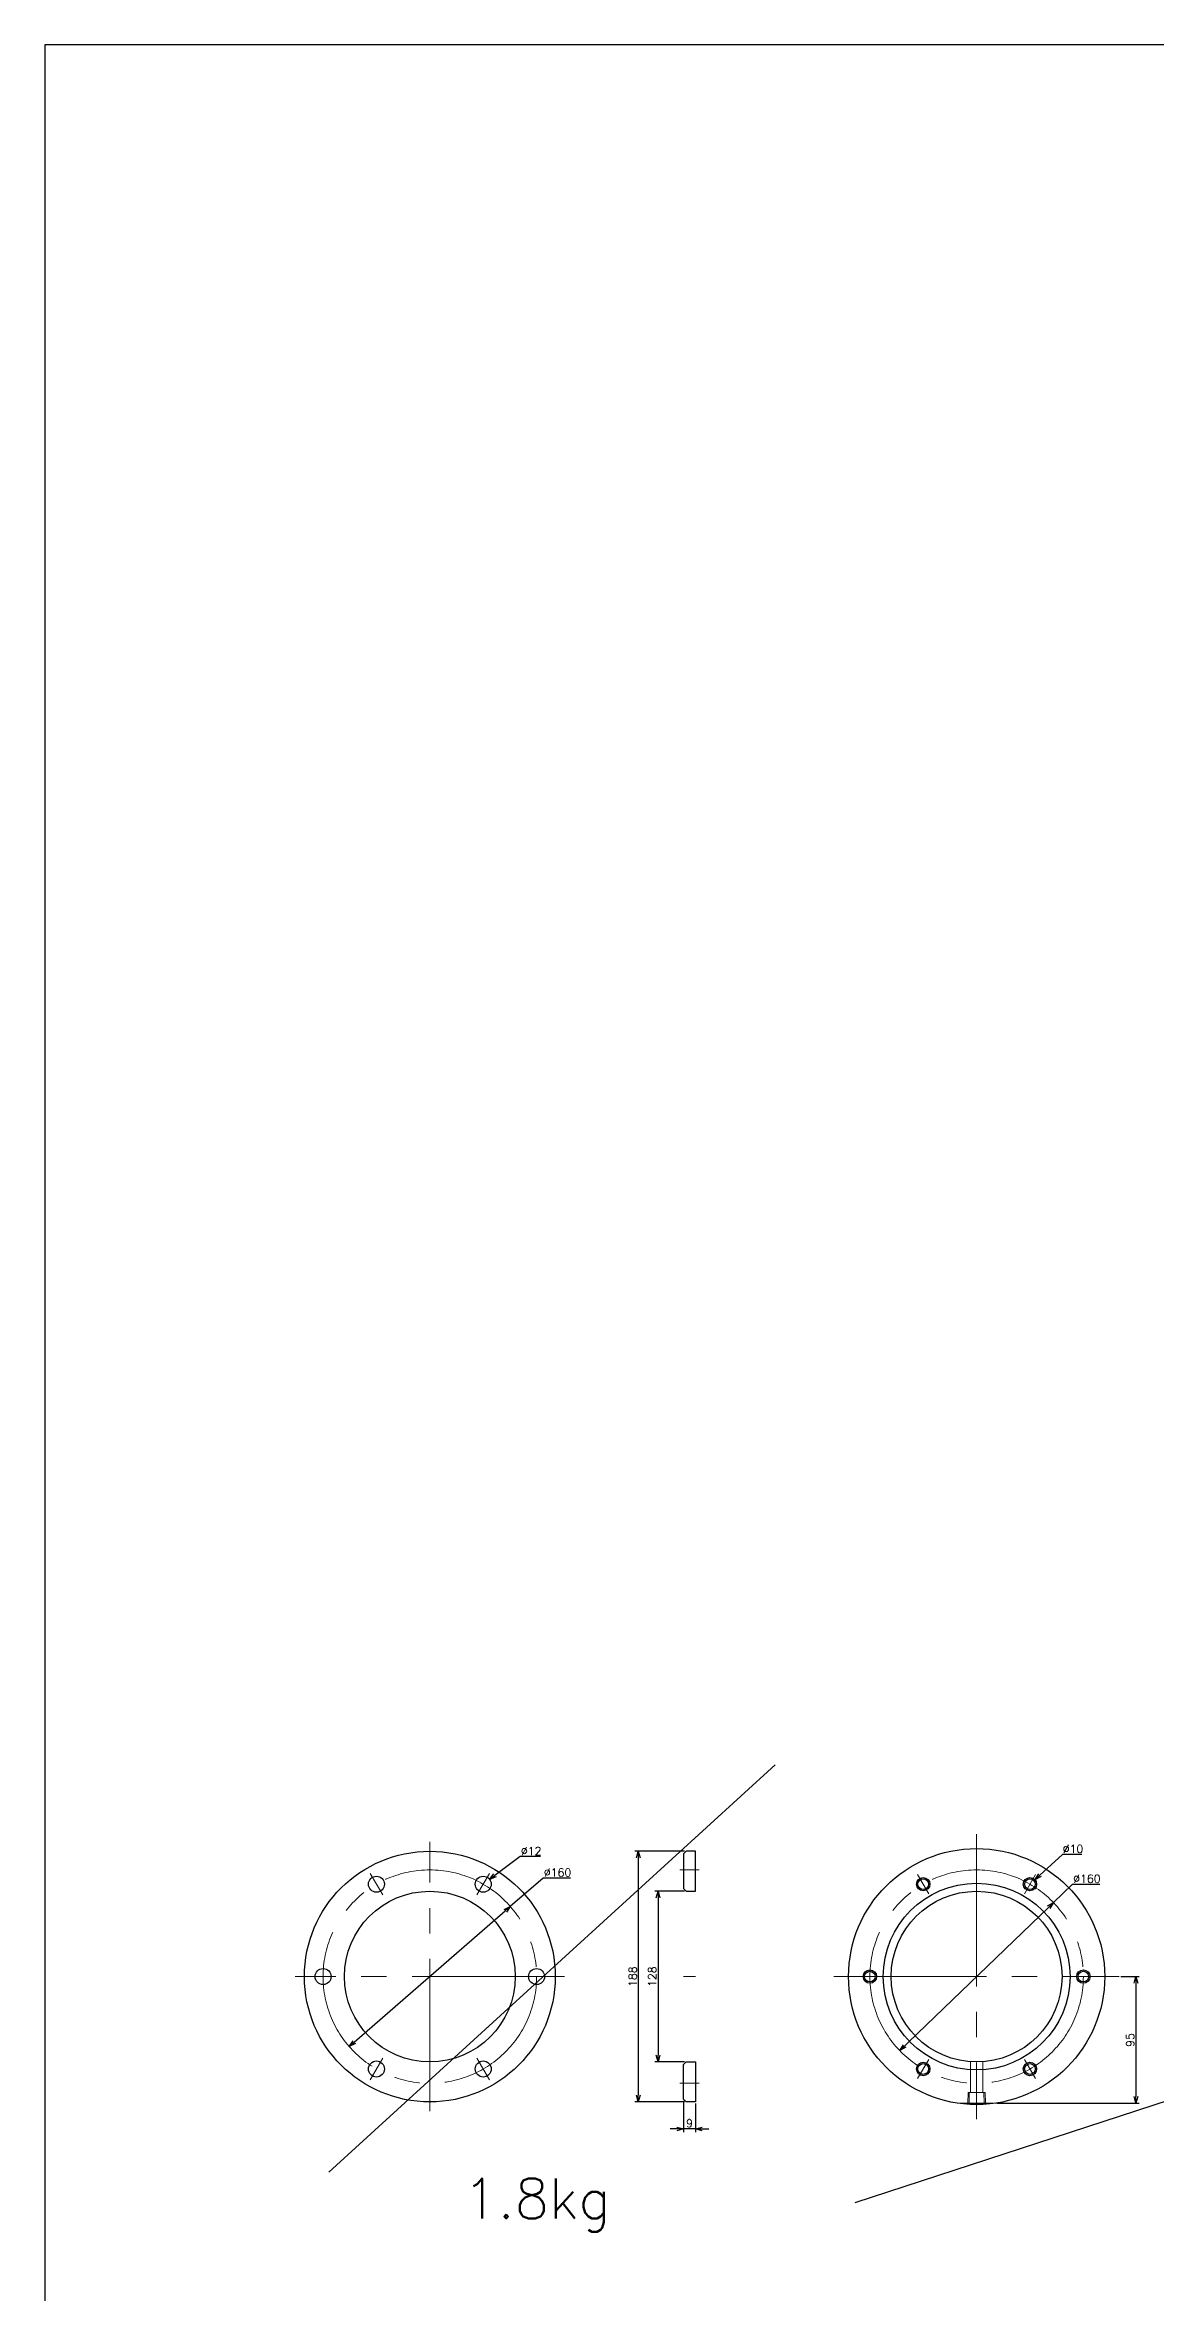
# Model space of a CAD drawing. Header units: millimetres. Extents: x -16130 to 36813, y -8099 to 27484.
# Drawn here: x -10784 to -9952, y 17842 to 19527 of the extents above; entities that cross this region are included whole.
import ezdxf

# ---------------------------------------------------------------- set-up
doc = ezdxf.new("R2010")
doc.units = ezdxf.units.MM
doc.header["$LTSCALE"] = 6
doc.header["$PDMODE"] = 99
doc.header["$PDSIZE"] = 1
doc.linetypes.add('CENTER2', pattern=[28.575, 19.05, -3.175, 3.175, -3.175])
doc.linetypes.add('HIDDEN', pattern=[9.525, 6.35, -3.175])
for name, color, linetype, lineweight in [('04_HIDDEN', 2, 'HIDDEN', 13), ('05_CENTER', 4, 'CENTER2', 13), ('08_DIM', 3, 'Continuous', 13)]:
    doc.layers.add(name, color=color, linetype=linetype, lineweight=lineweight)
doc.layers.add('10_DRAFT', color=8, linetype='Continuous', lineweight=0, plot=False)
doc.styles.add('KSS_TXT', font='txt.shx', dxfattribs={"bigfont": 'extfont2.shx'})
doc.dimstyles.new('KSS_DIM', dxfattribs={"dimtxt": 3, "dimasz": 2.5, "dimexe": 1.25, "dimexo": 0.625, "dimtad": 1, "dimdsep": 46, "dimtxsty": 'KSS_TXT', "dimblk": 'OPEN30', "dimcen": 0, "dimazin": 2, "dimtfac": 0.75, "dimtmove": 0, "dimatfit": 3, "dimldrblk": 'OPEN30', "dimfxl": 1, "dimtolj": 1, "dimarcsym": 0})
doc.dimstyles.new('KSS_DIM$3', dxfattribs={"dimtxt": 3, "dimasz": 2.5, "dimexe": 1.25, "dimexo": 0.625, "dimtad": 1, "dimtih": 1, "dimtoh": 1, "dimdsep": 46, "dimtxsty": 'KSS_TXT', "dimblk": 'OPEN30', "dimcen": 0, "dimazin": 2, "dimtfac": 0.75, "dimtofl": 0, "dimtmove": 0, "dimatfit": 3, "dimldrblk": 'OPEN30', "dimfxl": 1, "dimtolj": 1, "dimarcsym": 0})

# ---------------------------------------------------------------- blocks, each defined once
blk = doc.blocks.new('A$C71222655_1_1')
at = {"color": 0}
for points in [[(-64, 0), (-94, 0), (-94, -7), (-92, -9), (-66, -9), (-64, -7)], [(64, 0), (94, 0), (94, -7), (92, -9), (66, -9), (64, -7)]]:
    blk.add_lwpolyline(points, close=True, dxfattribs=at)
at = {"layer": '05_CENTER'}
for p, q in [((-80, 2.6), (-80, -11.8)), ((80, 2.6), (80, -11.8))]:
    blk.add_line(p, q, dxfattribs=at)
at = {"layer": '10_DRAFT'}
blk.add_line((0, 0), (0, -9), dxfattribs=at)
blk = doc.blocks.new('_Open30')
at = {"color": 0, "linetype": 'ByBlock', "lineweight": -2}
for p, q in [((-1, 0.27), (0, 0)), ((0, 0), (-1, -0.27)), ((0, 0), (-1, 0))]:
    blk.add_line(p, q, dxfattribs=at)
blk = doc.blocks.new('*D1603')
at = {"layer": '08_DIM', "color": 0, "lineweight": -2, "transparency": 16777216}
for p, q in [((-10305.8, 17985.1), (-10305.8, 17961.6)), ((-10296.8, 17983.1), (-10296.8, 17961.6)), ((-10310.8, 17964.1), (-10315.8, 17964.1)), ((-10296.8, 17964.1), (-10305.8, 17964.1)), ((-10291.8, 17964.1), (-10286.8, 17964.1))]:
    blk.add_line(p, q, dxfattribs=at)
at = {"layer": 'Defpoints', "color": 0, "transparency": 16777216}
for p in [(-10305.8, 17986.3), (-10296.8, 17984.3), (-10305.8, 17964.1)]:
    blk.add_point(p, dxfattribs=at)
at = {"layer": '08_DIM', "color": 0, "lineweight": -2, "transparency": 16777216, "xscale": 5, "yscale": 5, "zscale": 5}
blk.add_blockref('_Open30', (-10305.8, 17964.1), dxfattribs=at)
at = {"layer": '08_DIM', "color": 0, "lineweight": -2, "transparency": 16777216, "xscale": 5, "yscale": 5, "zscale": 5, "rotation": 180}
blk.add_blockref('_Open30', (-10296.8, 17964.1), dxfattribs=at)
at = {"layer": '08_DIM', "color": 0, "transparency": 16777216, "insert": (-10301.3, 17968.3), "char_height": 6, "attachment_point": 5, "style": 'KSS_TXT'}
blk.add_mtext('\\A1;9', dxfattribs=at)
blk = doc.blocks.new('*D1604')
at = {"layer": '08_DIM', "color": 0, "lineweight": -2, "transparency": 16777216}
for p, q in [((-10305, 18172.3), (-10342.2, 18172.3)), ((-10339.7, 18167.3), (-10339.7, 17989.3)), ((-10305, 17984.3), (-10342.2, 17984.3))]:
    blk.add_line(p, q, dxfattribs=at)
at = {"layer": 'Defpoints', "color": 0, "transparency": 16777216}
for p in [(-10303.8, 18172.3), (-10339.7, 17984.3), (-10303.8, 17984.3)]:
    blk.add_point(p, dxfattribs=at)
at = {"layer": '08_DIM', "color": 0, "lineweight": -2, "transparency": 16777216, "xscale": 5, "yscale": 5, "zscale": 5}
for p, rotation in [((-10339.7, 18172.3), 90), ((-10339.7, 17984.3), 270)]:
    blk.add_blockref('_Open30', p, dxfattribs=dict(at, rotation=rotation))
at = {"layer": '08_DIM', "color": 0, "transparency": 16777216, "insert": (-10343.9, 18078.3), "char_height": 6, "attachment_point": 5, "rotation": 90, "style": 'KSS_TXT'}
blk.add_mtext('\\A1;188', dxfattribs=at)
blk = doc.blocks.new('*D1605')
at = {"layer": '08_DIM', "color": 0, "lineweight": -2, "transparency": 16777216}
for p, q in [((-10305, 18142.3), (-10327.4, 18142.3)), ((-10324.9, 18137.3), (-10324.9, 18019.3)), ((-10305, 18014.3), (-10327.4, 18014.3))]:
    blk.add_line(p, q, dxfattribs=at)
at = {"layer": 'Defpoints', "color": 0, "transparency": 16777216}
for p in [(-10303.8, 18142.3), (-10324.9, 18014.3), (-10303.8, 18014.3)]:
    blk.add_point(p, dxfattribs=at)
at = {"layer": '08_DIM', "color": 0, "lineweight": -2, "transparency": 16777216, "xscale": 5, "yscale": 5, "zscale": 5}
for p, rotation in [((-10324.9, 18142.3), 90), ((-10324.9, 18014.3), 270)]:
    blk.add_blockref('_Open30', p, dxfattribs=dict(at, rotation=rotation))
at = {"layer": '08_DIM', "color": 0, "transparency": 16777216, "insert": (-10329.2, 18078.3), "char_height": 6, "attachment_point": 5, "rotation": 90, "style": 'KSS_TXT'}
blk.add_mtext('\\A1;128', dxfattribs=at)
blk = doc.blocks.new('A$C37E55057_1_1')
at = {"color": 0}
for centre, radius in [((0, 0), 94), ((-40, 69.3), 6), ((40, 69.3), 6), ((0, 0), 64), ((-80, 0), 6), ((80, 0), 6), ((-40, -69.3), 6), ((40, -69.3), 6)]:
    blk.add_circle(centre, radius, dxfattribs=at)
at = {"layer": '05_CENTER'}
for p, q in [((0, -101), (0, 101)), ((-35.3, 61.2), (-44.7, 77.4)), ((35.3, 61.2), (44.7, 77.4)), ((101, 0), (-101, 0)), ((-70.7, 0), (-89.3, 0)), ((70.7, 0), (89.3, 0)), ((-35.3, -61.2), (-44.7, -77.4)), ((35.3, -61.2), (44.7, -77.4))]:
    blk.add_line(p, q, dxfattribs=at)
blk.add_circle((0, 0), 80, dxfattribs=at)
blk = doc.blocks.new('*D1606')
at = {"layer": '08_DIM', "color": 0, "lineweight": -2, "transparency": 16777216}
for p, q in [((-10411.1, 18152.2), (-10435.6, 18130.9)), ((-10390.6, 18152.2), (-10411.1, 18152.2)), ((-10556.3, 18025.8), (-10439.4, 18127.6))]:
    blk.add_line(p, q, dxfattribs=at)
at = {"layer": 'Defpoints', "color": 0, "transparency": 16777216}
for p in [(-10435.6, 18130.9), (-10556.3, 18025.8)]:
    blk.add_point(p, dxfattribs=at)
at = {"layer": '08_DIM', "color": 0, "lineweight": -2, "transparency": 16777216, "xscale": 5, "yscale": 5, "zscale": 5}
for p, rotation in [((-10435.6, 18130.9), 41.05084475887432), ((-10556.3, 18025.8), 221.0508447588743)]:
    blk.add_blockref('_Open30', p, dxfattribs=dict(at, rotation=rotation))
at = {"layer": '08_DIM', "color": 0, "transparency": 16777216, "insert": (-10400.2, 18156.4), "char_height": 6, "attachment_point": 5, "style": 'KSS_TXT'}
blk.add_mtext('\\A1;%%C160', dxfattribs=at)
blk = doc.blocks.new('A$C49FB4B8B_1_1')
at = {"color": 0}
for centre, radius in [((0, 0), 96), ((0, 0), 70), ((-40, 69.3), 5), ((-40, 69.3), 4), ((40, 69.3), 5), ((40, 69.3), 4), ((0, 0), 64), ((-80, 0), 5), ((-80, 0), 4), ((80, 0), 5), ((80, 0), 4), ((-40, -69.3), 5), ((-40, -69.3), 4), ((40, -69.3), 5), ((40, -69.3), 4)]:
    blk.add_circle(centre, radius, dxfattribs=at)
at = {"layer": '04_HIDDEN'}
for p, q in [((-4.6, -63.8), (-4.6, -87)), ((4.6, -63.8), (4.6, -87)), ((13.8, -95), (-13.8, -95)), ((-6.6, -95), (-6.3, -87)), ((-6.3, -87), (6.3, -87)), ((-5.7, -95), (-5.5, -87)), ((5.7, -95), (5.5, -87)), ((6.6, -95), (6.3, -87))]:
    blk.add_line(p, q, dxfattribs=at)
at = {"layer": '05_CENTER'}
for p, q in [((0, 106.9), (0, -106.9)), ((-35.8, 62.1), (-44.2, 76.5)), ((35.8, 62.1), (44.2, 76.5)), ((-106.9, 0), (106.9, 0)), ((-71.7, 0), (-88.3, 0)), ((71.7, 0), (88.3, 0)), ((-35.8, -62.1), (-44.2, -76.5)), ((35.8, -62.1), (44.2, -76.5))]:
    blk.add_line(p, q, dxfattribs=at)
blk.add_circle((0, 0), 80, dxfattribs=at)
blk = doc.blocks.new('*D1649')
at = {"layer": '08_DIM', "color": 0, "lineweight": -2, "transparency": 16777216}
for p, q in [((-10014.4, 18147.5), (-10028.5, 18133.9)), ((-9993.8, 18147.5), (-10014.4, 18147.5)), ((-10143.7, 18022.8), (-10032.1, 18130.4))]:
    blk.add_line(p, q, dxfattribs=at)
at = {"layer": 'Defpoints', "color": 0, "transparency": 16777216}
for p in [(-10028.5, 18133.9), (-10143.7, 18022.8)]:
    blk.add_point(p, dxfattribs=at)
at = {"layer": '08_DIM', "color": 0, "lineweight": -2, "transparency": 16777216, "xscale": 5, "yscale": 5, "zscale": 5}
for p, rotation in [((-10028.5, 18133.9), 43.93911562148492), ((-10143.7, 18022.8), 223.9391156214849)]:
    blk.add_blockref('_Open30', p, dxfattribs=dict(at, rotation=rotation))
at = {"layer": '08_DIM', "color": 0, "transparency": 16777216, "insert": (-10003.5, 18151.7), "char_height": 6, "attachment_point": 5, "style": 'KSS_TXT'}
blk.add_mtext('\\A1;%%C160', dxfattribs=at)
blk = doc.blocks.new('*D1650')
at = {"layer": '08_DIM', "color": 0, "lineweight": -2, "transparency": 16777216}
for p, q in [((-10428.2, 18168.3), (-10447.1, 18154.2)), ((-10413, 18168.3), (-10428.2, 18168.3))]:
    blk.add_line(p, q, dxfattribs=at)
at = {"layer": 'Defpoints', "color": 0, "transparency": 16777216}
for p in [(-10451.1, 18151.2), (-10460.7, 18144)]:
    blk.add_point(p, dxfattribs=at)
at = {"layer": '08_DIM', "color": 0, "lineweight": -2, "transparency": 16777216, "xscale": 5, "yscale": 5, "zscale": 5, "rotation": 216.7380595661352}
blk.add_blockref('_Open30', (-10451.1, 18151.2), dxfattribs=at)
at = {"layer": '08_DIM', "color": 0, "transparency": 16777216, "insert": (-10420, 18172.5), "char_height": 6, "attachment_point": 5, "style": 'KSS_TXT'}
blk.add_mtext('\\A1;%%C12', dxfattribs=at)
blk = doc.blocks.new('*D1651')
at = {"layer": '08_DIM', "color": 0, "lineweight": -2, "transparency": 16777216}
for p, q in [((-10021.8, 18169.8), (-10038.7, 18154.4)), ((-10007.3, 18169.8), (-10021.8, 18169.8))]:
    blk.add_line(p, q, dxfattribs=at)
at = {"layer": 'Defpoints', "color": 0, "transparency": 16777216}
for p in [(-10042.4, 18151), (-10049.8, 18144.3)]:
    blk.add_point(p, dxfattribs=at)
at = {"layer": '08_DIM', "color": 0, "lineweight": -2, "transparency": 16777216, "xscale": 5, "yscale": 5, "zscale": 5, "rotation": 222.3357144730612}
blk.add_blockref('_Open30', (-10042.4, 18151), dxfattribs=at)
at = {"layer": '08_DIM', "color": 0, "transparency": 16777216, "insert": (-10013.9, 18174.1), "char_height": 6, "attachment_point": 5, "style": 'KSS_TXT'}
blk.add_mtext('\\A1;%%C10', dxfattribs=at)
blk = doc.blocks.new('*D2849')
at = {"layer": '08_DIM', "color": 0, "lineweight": -2, "transparency": 16777216}
for p, q in [((-9978, 18078.3), (-9964.2, 18078.3)), ((-9966.7, 18073.3), (-9966.7, 17988.3)), ((-10071.1, 17983.3), (-9964.2, 17983.3))]:
    blk.add_line(p, q, dxfattribs=at)
at = {"layer": 'Defpoints', "color": 0, "transparency": 16777216}
for p in [(-9979.3, 18078.3), (-10072.3, 17983.3), (-9966.7, 17983.3)]:
    blk.add_point(p, dxfattribs=at)
at = {"layer": '08_DIM', "color": 0, "lineweight": -2, "transparency": 16777216, "xscale": 5, "yscale": 5, "zscale": 5}
for p, rotation in [((-9966.7, 18078.3), 90), ((-9966.7, 17983.3), 270)]:
    blk.add_blockref('_Open30', p, dxfattribs=dict(at, rotation=rotation))
at = {"layer": '08_DIM', "color": 0, "transparency": 16777216, "insert": (-9971, 18030.8), "char_height": 6, "attachment_point": 5, "rotation": 90, "style": 'KSS_TXT'}
blk.add_mtext('\\A1;95', dxfattribs=at)

msp = doc.modelspace()

# ---------------------------------------------------------------- linework, layer by layer
at = {"color": 2}
msp.add_line((-8938.28913, 18313.82693), (-10177.52232, 17908.71111), dxfattribs=at)
at = {"color": 3}
msp.add_line((-10237.02396, 18237.17999), (-10571.67601, 17931.75468), dxfattribs=at)
at = {"color": 2}
msp.add_lwpolyline([(-10784.35796, 15962.3952), (-1590.80397, 15962.3952), (-1590.80397, 19526.87304), (-10784.35796, 19526.87304)], close=True, dxfattribs=at)

# ---------------------------------------------------------------- block references
for name, p in [('A$C49FB4B8B_1_1', (-10086.12658, 18078.34179)), ('A$C37E55057_1_1', (-10495.92442, 18078.34177))]:
    msp.add_blockref(name, p)
at = {"rotation": 270}
msp.add_blockref('A$C71222655_1_1', (-10296.75208, 18078.34177), dxfattribs=at)

# ---------------------------------------------------------------- texts
at = {"layer": '08_DIM', "color": 6, "style": 'KSS_TXT'}
msp.add_text('1.8kg', height=30, dxfattribs=at).set_placement((-10470.85188, 17896.95492))

# ---------------------------------------------------------------- dimensions: what is measured, and where the dimension line sits
at = {"layer": '08_DIM'}
for p1, p2, override, picture, middle in [((-10460.73268, 18144.03487), (-10451.11614, 18151.21276), {"dimscale": 2, "dimpost": '%%C<>'}, '*D1650', (-10419.98339, 18168.2927)), ((-10049.82264, 18144.25645), (-10042.43053, 18150.99119), {"dimscale": 2, "dimpost": '%%C<>'}, '*D1651', (-10013.88148, 18169.82669)), ((-10556.2546, 18025.80348), (-10435.59424, 18130.88006), {"dimscale": 2, "dimpost": '%%C<>', "dimtix": 1, "dimatfit": 2}, '*D1606', (-10400.22384, 18152.19364)), ((-10143.7328, 18022.83029), (-10028.52037, 18133.85328), {"dimscale": 2, "dimpost": '%%C<>', "dimtix": 1, "dimatfit": 2}, '*D1649', (-10003.49544, 18147.4686))]:
    dim = msp.add_diameter_dim_2p(p1=p1, p2=p2, dimstyle='KSS_DIM$3', override=override, dxfattribs=at)
    dim.commit()
    dim.dimension.update_dxf_attribs({"geometry": picture, "text_midpoint": middle, "dimtype": 163})
for base, p1, p2, picture, middle in [((-10339.66679, 17984.34174), (-10303.75208, 18172.3418), (-10303.75208, 17984.34174), '*D1604', (-10343.91679, 18078.34177)), ((-10324.91296, 18014.34177), (-10303.75208, 18142.34177), (-10303.75208, 18014.34177), '*D1605', (-10329.16296, 18078.34177)), ((-9966.71091, 17983.34179), (-9979.25529, 18078.34179), (-10072.30631, 17983.34179), '*D2849', (-9970.96508, 18030.84179))]:
    dim = msp.add_linear_dim(base=base, p1=p1, p2=p2, angle=90, dimstyle='KSS_DIM', override={"dimscale": 2}, dxfattribs=at)
    dim.commit()
    dim.dimension.update_dxf_attribs({"geometry": picture, "text_midpoint": middle})
at = {"layer": '08_DIM', "color": 1}
dim = msp.add_linear_dim(base=(-10305.75208, 17964.05644), p1=(-10296.75208, 17984.34174), p2=(-10305.75208, 17986.34174), dimstyle='KSS_DIM', override={"dimscale": 2}, dxfattribs=at)
dim.commit()
dim.dimension.update_dxf_attribs({"geometry": '*D1603', "text_midpoint": (-10301.25208, 17968.30644)})

doc.saveas('drawing.dxf')
